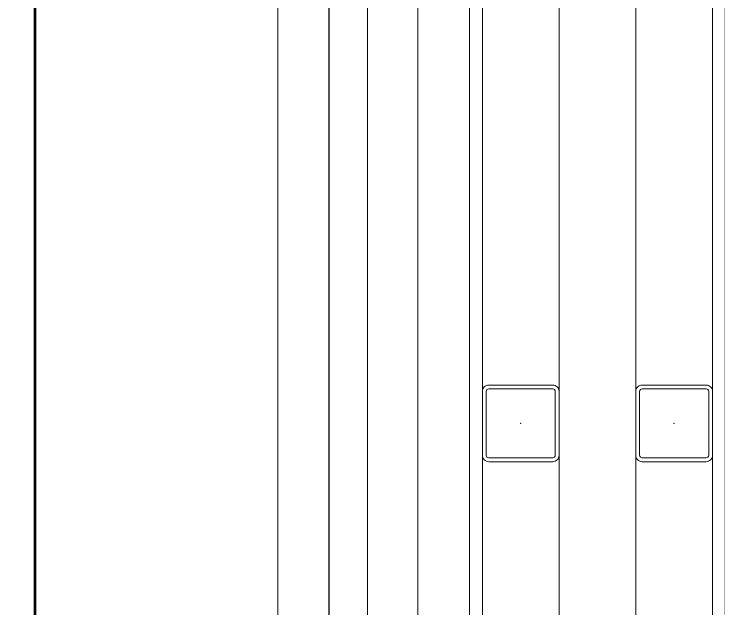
# Model space of a CAD drawing. Extents: x -2749 to 23780, y -1311 to 8245.
# Drawn here: x 7071.9 to 7127, y 1864.5 to 1911 of the extents above; entities that cross this region are included whole.
import ezdxf

# ---------------------------------------------------------------- set-up
doc = ezdxf.new("R2010")
doc.units = 0
doc.header["$MEASUREMENT"] = 0
doc.layers.get('0').update_dxf_attribs({"color": 9, "lineweight": 9})
for name, color, linetype, lineweight in [('06D', 9, 'Continuous', 9), ('10', 9, 'Continuous', 9), ('11', 9, 'Continuous', 9), ('33', 9, 'BATTING', 9), ('40', 9, 'Continuous', 9), ('40B', 9, 'Continuous', 9)]:
    doc.layers.add(name, color=color, linetype=linetype, lineweight=lineweight)
doc.linetypes.add('BATTING', pattern='A,0.0001,-0.1,[134,ltypeshp.shx,S=0.1,R=0,X=-0.1,Y=0],-0.2,[134,ltypeshp.shx,S=0.1,R=180,X=0.1,Y=0],-0.1', length=0.4001)

# ---------------------------------------------------------------- blocks, each defined once
blk = doc.blocks.new('prf-60x60')
for points in [[(-2.5, -6), (2.5, -6, 0.414214), (3, -5.5), (3, -0.5, 0.414214), (2.5, 0), (-2.5, 0, 0.414214), (-3, -0.5), (-3, -5.5, 0.414214)], [(-2.5, -5.7), (2.5, -5.7, 0.414214), (2.7, -5.5), (2.7, -0.5, 0.414214), (2.5, -0.3), (-2.5, -0.3, 0.414214), (-2.7, -0.5), (-2.7, -5.5, 0.414214)]]:
    blk.add_lwpolyline(points, format="xyb", close=True)
at = {"color": 252}
blk.add_point((0, -3), dxfattribs=at)
blk = doc.blocks.new('1.KAT PLANI')
at = {"layer": '06D'}
for points in [[(7092.5, 1823.473), (7092.498, 2840), (7985.666, 2840)], [(7107.5, 1825), (7099.5, 1825), (7099.5, 2833), (7980, 2833), (7980, 2825)], [(7114.5, 2390), (7114.5, 1826)], [(7120.5, 1826), (7120.5, 2390)]]:
    blk.add_lwpolyline(points, dxfattribs=at)
at = {"layer": '10'}
for points, const_width in [([(7073.5, 861.676), (7073.5, 2859), (10761.5, 2859), (10761.5, 1989.751)], 0.2), ([(7096.5, 1818.188), (7096.498, 2836), (7986.448, 2836)], 0.1)]:
    blk.add_lwpolyline(points, dxfattribs=dict(at, const_width=const_width))
at = {"layer": '11'}
for points in [[(7107.5, 2390), (7107.5, 2390), (7107.5, 1825), (7127.5, 1825), (7127.5, 2390)], [(7108.5, 2390), (7108.5, 1826), (7126.5, 1826), (7126.5, 2390)]]:
    blk.add_lwpolyline(points, dxfattribs=at)
at = {"layer": '33', "ltscale": 0.4}
blk.add_lwpolyline([(7980, 2829), (7103.289, 2829), (7103.457, 1825)], dxfattribs=at)
at = {"layer": '40'}
blk.add_lwpolyline([(7024.089, 821.213, -0.130719), (9996.866, 1970.741, -0.130719)], format="xyb", dxfattribs=at)
at = {"layer": '40B'}
blk.add_lwpolyline([(7107.5, 770.105, -0.130102), (10006.371, 1883.895), (9994.676, 1990.755, -0.029312), (10727.442, 2027.573), (10727.5, 916.432, 0.271408), (9762.5, 325), (7107.5, 325)], format="xyb", close=True, dxfattribs=at)
at = {"layer": '10'}
for p in [(7111.5, 1882), (7123.5, 1882)]:
    blk.add_blockref('prf-60x60', p, dxfattribs=at)

msp = doc.modelspace()

# ---------------------------------------------------------------- block references
at = {"layer": '06D'}
msp.add_blockref('1.KAT PLANI', (0, 0), dxfattribs=at)

doc.saveas('drawing.dxf')
